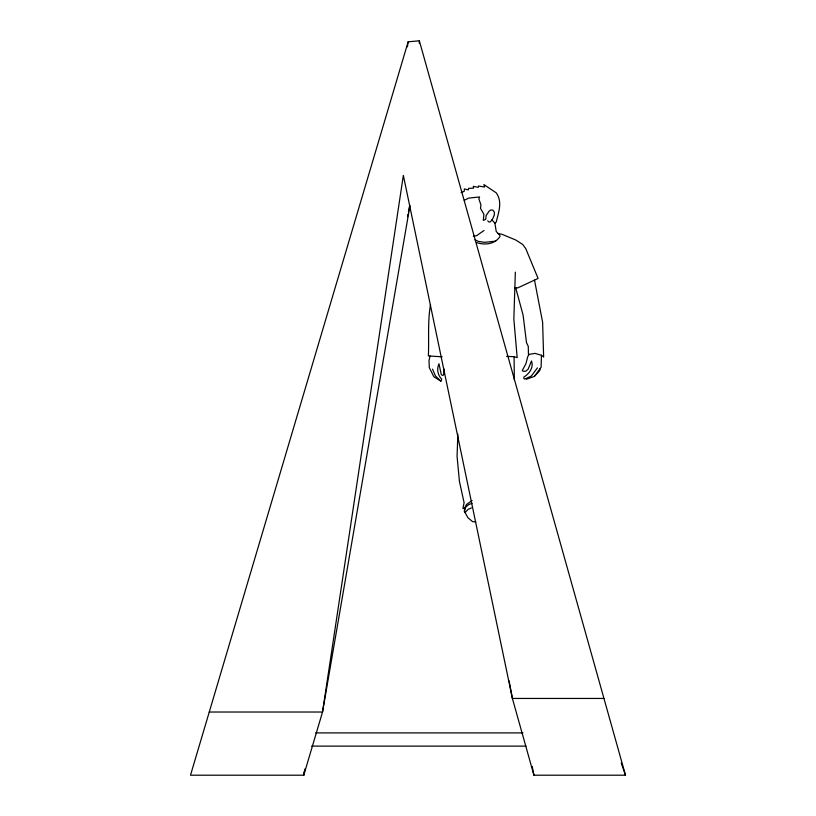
<?xml version="1.0" encoding="UTF-8"?>
<svg xmlns="http://www.w3.org/2000/svg" width="816" height="816" viewBox="0 0 816 816"><rect width="100%" height="100%" fill="white"/><g stroke="black" fill="none" stroke-linecap="round" stroke-linejoin="round"><path stroke-width="1.22" d="M457.858 434.224L457.062 456.236L459.439 481.491L464.1 502.727L462.907 508.521L464.661 508.082L466.487 504.482L472.087 500.504M515.345 272.177L513.845 319.189L517.181 357.622L514.09 356.684L506.552 356.388M515.702 287.844L523.076 315.017L526.504 342.679L528.278 346.361L528.442 354.521L534.99 353.379L541.457 355.276L541.1 367.261L534.46 376.37L526.473 379.236L525.902 378.583L524.627 379.083L523.78 378.298L523.954 377.012C529.288 373.759 533.909 367.486 531.512 361.009L528.054 369.311L525.575 371.27L523.036 371.239L522.301 370.454L525.902 363.824L527.809 356.449L529.207 354.389M419.271 43.34L419.342 40.8L408.143 41.81L190.505 775.2L303.787 775.2L322.534 712.021L409.999 205.469M444.006 368.995L443.629 374.932L442.802 375.401L441.313 374.748L438.957 363.763C436.54 368.995 437.651 375.125 441.731 379.185L440.997 381.378L435.489 375.962L432.521 369.138M475.81 521.924L472.607 521.669L467.915 517.701L464.396 511.306L464.661 508.082M304.317 771.416L303.787 775.2L304.949 768.937M407.429 46.849L408.143 41.81M539.998 368.781L539.723 370.668L534.857 375.819M430.552 304.48C427.492 321.575 429.145 338.783 428.359 355.949L442.15 356.796M407.521 216.699L407.99 214.2M408.449 211.691L409.377 206.683M430.083 356L429.012 360.478L429.298 367.608L433.847 376.747L440.548 380.939M464.396 511.306L465.773 507.103L468.608 504.604L472.056 503.278M537.448 367.883L531.369 375.982L525.902 378.583M476.473 242.495C484.582 245.412 494.955 244.331 499.963 236.558L499.759 235.12L496.25 231.571L494.884 223.115L491.905 219.932M465.038 512.55L468.17 509.306L471.454 507.909M484.01 230.489L476.595 235.702L473.372 236.212M494.884 223.115L496.159 222.227C498.484 212.517 502.778 202.082 496.271 192.872L483.919 184.589L484.633 187.037L478.472 186.028L478.288 187.354L473.311 186.344L473.555 188.17L468.639 188.353L468.262 189.924L464.406 188.914L464.222 191.301L461.091 192.627M464.304 200.369L468.557 198.125L479.584 196.952L478.88 198.971L480.93 204.857L480.491 208.345L483.878 214.19L483.337 220.402L485.775 219.31L486.081 215.597L489.212 211.069L490.916 209.926L492.935 210.202L494.323 212.038L494.323 214.975L492.507 219.188L490.263 221.962L488.866 221.962L487.703 220.83M495.689 241.148L484.48 242.342L478.36 241.393L475.014 239.833M603.942 698.445L512.387 698.445L403.349 175.379L322.534 712.021L209.253 712.021M315.639 732.901L522.995 732.901M311.63 746.12L526.014 746.12M509.133 680.921L512.387 698.445L533.929 775.2L625.495 775.2L419.342 40.8M514.682 287.824L517.834 287.854L538.091 278.45L525.79 248.676L522.75 244.504L515.926 240.088L502.003 234.294L498.137 233.611M541.457 355.276L543.64 357.051L542.609 322.218L534.511 280.112M621.282 763.184L625.495 775.2M532.195 766.448L533.929 775.2M514.09 356.684L514.325 379.797"/></g></svg>
